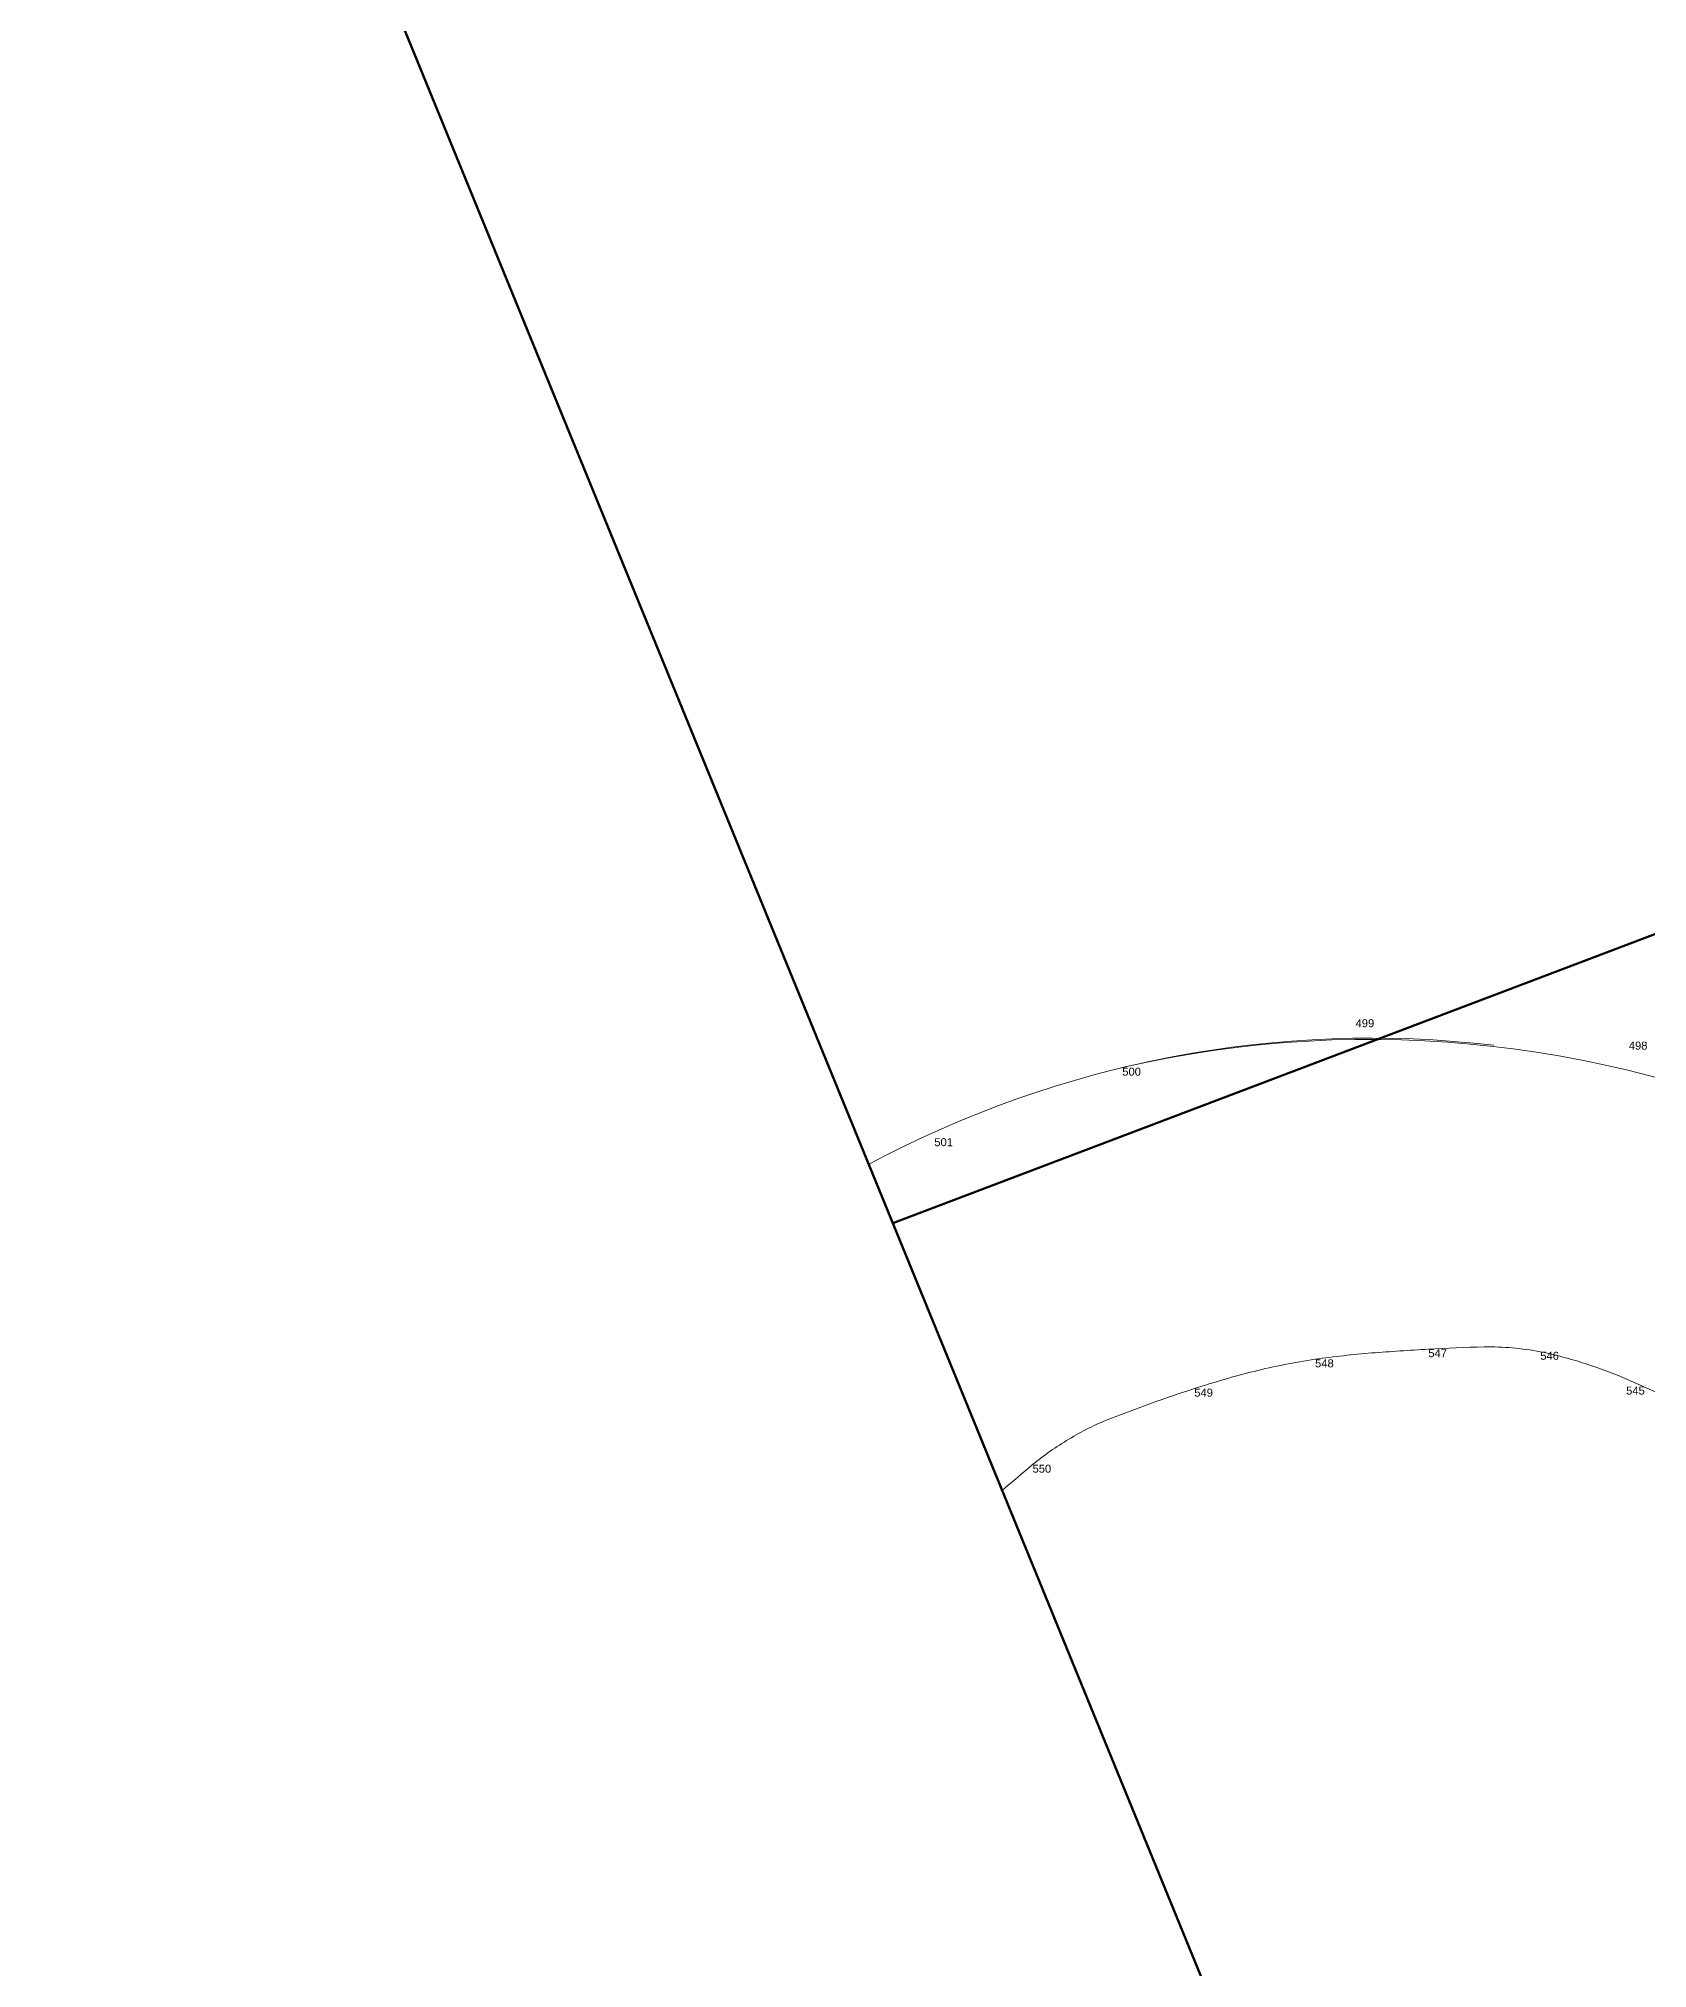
# Model space of a CAD drawing. Header units: metres. Extents: x 245225 to 248406, y 1633796 to 1637634.
# Drawn here: x 245335.4 to 245385.7, y 1637057.1 to 1637117.4 of the extents above; entities that cross this region are included whole.
import ezdxf
from ezdxf.enums import TextEntityAlignment as Align

# ---------------------------------------------------------------- set-up
doc = ezdxf.new("R2010")
doc.units = ezdxf.units.M
doc.header["$MEASUREMENT"] = 0
doc.layers.add('A_revoir_niveau_0', color=7, linetype='Continuous')
doc.layers.add('Emprise', color=1, linetype='Continuous', lineweight=30)
doc.layers.add('Toponymie', color=7, linetype='Continuous', lineweight=30)
doc.layers.add('Limites_Communes', color=7, linetype='Continuous', lineweight=211, plot=False)
doc.styles.add('Style-Arial', font='arial.ttf')

msp = doc.modelspace()

# ---------------------------------------------------------------- linework, layer by layer
at = {"layer": 'A_revoir_niveau_0', "color": 7, "linetype": 'Continuous', "lineweight": 13, "extrusion": (0, 0, -1)}
msp.add_arc((-245377.088209, 1637052.897916), 33.234389, 61.813974, 96.637285, dxfattribs=at)
at = {"layer": 'A_revoir_niveau_0', "color": 7, "linetype": 'Continuous', "lineweight": 13}
msp.add_arc((245377.03456, 1637051.822931), 34.268336, 309.046653, 103.02207, dxfattribs=at)
msp.add_open_spline([(245382.768064, 1637029.93767), (245383.495777, 1637030.065227), (245384.218008, 1637030.220292), (245384.939533, 1637030.381805), (245385.666295, 1637030.544492), (245386.382042, 1637030.745529), (245387.098, 1637030.952), (245387.460902, 1637031.056655), (245387.817904, 1637031.175458), (245388.173352, 1637031.304347), (245388.527624, 1637031.43281), (245388.8717, 1637031.58153), (245389.209, 1637031.751), (245390.091878, 1637032.194585), (245390.94076, 1637032.684217), (245391.772, 1637033.216), (245392.437973, 1637033.642054), (245393.081433, 1637034.091549), (245393.721, 1637034.556), (245394.105508, 1637034.835228), (245394.485407, 1637035.116597), (245394.83, 1637035.446), (245395.169344, 1637035.770385), (245395.468089, 1637036.126275), (245395.771, 1637036.483), (245396.142751, 1637036.920795), (245396.518483, 1637037.350927), (245396.847, 1637037.823), (245397.239526, 1637038.387053), (245397.578936, 1637038.979502), (245397.913, 1637039.578), (245398.463034, 1637040.563425), (245398.992983, 1637041.554277), (245399.508, 1637042.559), (245400.049651, 1637043.615684), (245400.53012, 1637044.689383), (245400.986, 1637045.793), (245401.254965, 1637046.444124), (245401.481144, 1637047.110696), (245401.58, 1637047.805), (245401.763845, 1637049.096219), (245401.876223, 1637050.389119), (245401.969, 1637051.687), (245402.019097, 1637052.387817), (245402.071245, 1637053.088205), (245402.097016, 1637053.789768), (245402.109882, 1637054.140016), (245402.104905, 1637054.491131), (245402.089014, 1637054.841468), (245402.08107, 1637055.016621), (245402.06519, 1637055.191041), (245402.047321, 1637055.365632), (245402.029391, 1637055.540824), (245402.00626, 1637055.714678), (245401.973, 1637055.888), (245401.843631, 1637056.562162), (245401.663897, 1637057.221989), (245401.431244, 1637057.867494), (245401.314876, 1637058.190363), (245401.194989, 1637058.509932), (245401.062202, 1637058.825379), (245400.929445, 1637059.140757), (245400.797542, 1637059.456324), (245400.661, 1637059.77), (245400.56067, 1637060.000487), (245400.459582, 1637060.230636), (245400.359, 1637060.461), (245399.828993, 1637061.674884), (245399.317778, 1637062.896186), (245398.788, 1637064.111), (245398.686081, 1637064.344706), (245398.546165, 1637064.561238), (245398.382344, 1637064.758961), (245398.216192, 1637064.959496), (245398.041797, 1637065.1481), (245397.858385, 1637065.330469), (245397.672839, 1637065.514959), (245397.481374, 1637065.692815), (245397.297233, 1637065.878493), (245397.205752, 1637065.970737), (245397.115783, 1637066.064246), (245397.028057, 1637066.16025), (245396.941157, 1637066.255352), (245396.857969, 1637066.353478), (245396.78, 1637066.456), (245396.628557, 1637066.655132), (245396.480305, 1637066.856122), (245396.337509, 1637067.061253), (245396.194366, 1637067.266881), (245396.05273, 1637067.473498), (245395.90953, 1637067.679066), (245395.766091, 1637067.884979), (245395.621414, 1637068.089975), (245395.476787, 1637068.295095), (245395.331933, 1637068.500538), (245395.178075, 1637068.698438), (245395.02, 1637068.895), (245394.389228, 1637069.67935), (245393.664124, 1637070.369807), (245392.882, 1637071.012), (245392.002294, 1637071.734317), (245391.088441, 1637072.385641), (245390.107, 1637072.949), (245389.325625, 1637073.397519), (245388.53876, 1637073.823227), (245387.734, 1637074.225), (245386.870619, 1637074.65604), (245386.007343, 1637075.077922), (245385.120408, 1637075.459722), (245384.679446, 1637075.649544), (245384.231371, 1637075.81714), (245383.774766, 1637075.964271), (245383.545694, 1637076.038084), (245383.315856, 1637076.107274), (245383.0833, 1637076.168454), (245382.966452, 1637076.199194), (245382.849278, 1637076.227754), (245382.731789, 1637076.256037), (245382.613729, 1637076.284456), (245382.496215, 1637076.310276), (245382.376, 1637076.333), (245381.796367, 1637076.442568), (245381.211854, 1637076.495096), (245380.627397, 1637076.484654), (245380.044053, 1637076.474231), (245379.460103, 1637076.449253), (245378.877, 1637076.414), (245378.28651, 1637076.378301), (245377.696767, 1637076.340766), (245377.107006, 1637076.294619), (245376.515581, 1637076.248341), (245375.926788, 1637076.18252), (245375.339, 1637076.097), (245374.697617, 1637076.003682), (245374.063792, 1637075.876193), (245373.434655, 1637075.720393), (245373.119884, 1637075.642443), (245372.807774, 1637075.55876), (245372.49677, 1637075.468056), (245372.183648, 1637075.376734), (245371.872785, 1637075.280001), (245371.562, 1637075.181), (245370.662385, 1637074.894428), (245369.778215, 1637074.571616), (245368.896855, 1637074.2276), (245368.461662, 1637074.057734), (245368.047018, 1637073.847309), (245367.646362, 1637073.603352), (245367.248415, 1637073.361045), (245366.862932, 1637073.105266), (245366.51, 1637072.806), (245366.193243, 1637072.537408), (245365.876486, 1637072.268816), (245365.559729, 1637072.000223)], degree=3, knots=[0, 0, 0, 0, 0.026581089, 0.026581089, 0.026581089, 0.053355093, 0.053355093, 0.053355093, 0.066926194, 0.066926194, 0.066926194, 0.080452351, 0.080452351, 0.080452351, 0.115856849, 0.115856849, 0.115856849, 0.144222251, 0.144222251, 0.144222251, 0.161275551, 0.161275551, 0.161275551, 0.178069085, 0.178069085, 0.178069085, 0.198679146, 0.198679146, 0.198679146, 0.223304916, 0.223304916, 0.223304916, 0.263851134, 0.263851134, 0.263851134, 0.306494267, 0.306494267, 0.306494267, 0.331653338, 0.331653338, 0.331653338, 0.37844247, 0.37844247, 0.37844247, 0.403707196, 0.403707196, 0.403707196, 0.416320365, 0.416320365, 0.416320365, 0.422626406, 0.422626406, 0.422626406, 0.428954143, 0.428954143, 0.428954143, 0.453566813, 0.453566813, 0.453566813, 0.465877602, 0.465877602, 0.465877602, 0.478185675, 0.478185675, 0.478185675, 0.487229575, 0.487229575, 0.487229575, 0.534885666, 0.534885666, 0.534885666, 0.54405375, 0.54405375, 0.54405375, 0.553352254, 0.553352254, 0.553352254, 0.562758916, 0.562758916, 0.562758916, 0.567432148, 0.567432148, 0.567432148, 0.572061429, 0.572061429, 0.572061429, 0.581053055, 0.581053055, 0.581053055, 0.590066471, 0.590066471, 0.590066471, 0.599095048, 0.599095048, 0.599095048, 0.608137797, 0.608137797, 0.608137797, 0.644221388, 0.644221388, 0.644221388, 0.684806976, 0.684806976, 0.684806976, 0.717119243, 0.717119243, 0.717119243, 0.751785227, 0.751785227, 0.751785227, 0.769020326, 0.769020326, 0.769020326, 0.777666917, 0.777666917, 0.777666917, 0.782011399, 0.782011399, 0.782011399, 0.786376984, 0.786376984, 0.786376984, 0.807426321, 0.807426321, 0.807426321, 0.828435539, 0.828435539, 0.828435539, 0.849710923, 0.849710923, 0.849710923, 0.871046269, 0.871046269, 0.871046269, 0.894326985, 0.894326985, 0.894326985, 0.905974822, 0.905974822, 0.905974822, 0.917701994, 0.917701994, 0.917701994, 0.951648072, 0.951648072, 0.951648072, 0.968409747, 0.968409747, 0.968409747, 0.985058081, 0.985058081, 0.985058081, 1, 1, 1, 1], dxfattribs=at)
at = {"layer": 'Emprise', "color": 6, "lineweight": 53, "flags": 128}
msp.add_lwpolyline([(245362.141159, 1637080.356279), (245645.720598, 1637187.855917), (245764.440644, 1637231.789652), (245846.022215, 1637262.062927), (245926.871691, 1637293.673412), (245987.02794, 1637318.254066), (246628.867038, 1637585.467352)], dxfattribs=at)
at = {"layer": 'Limites_Communes', "color": 210, "lineweight": 80, "flags": 128}
msp.add_lwpolyline([(245735.1907, 1636182.4264), (245737.0861, 1636220.9674), (245735.2556, 1636239.0143), (245707.1038, 1636298.2282), (245667.8308, 1636399.1458), (245610.4254, 1636525.3073), (245591.9622, 1636563.4721), (245540.6052, 1636669.6309), (245473.0182, 1636809.3381), (245335.4487, 1637145.601), (245779.4502, 1637342.6846), (245848.75, 1637373.75), (245979.1715, 1637415.3337), (246366.25, 1637538.75), (246605.2718, 1637633.7039), (246913.4298, 1637003.726)], dxfattribs=at)

# ---------------------------------------------------------------- texts
at = {"layer": 'toponymie', "color": 7, "linetype": 'Continuous', "lineweight": 13, "style": 'Style-Arial'}
for s, p in [('499', (245376.604, 1637086.723)), ('499', (245376.604, 1637086.723)), ('499', (245376.604, 1637086.723)), ('498', (245385.142, 1637086.023)), ('498', (245385.142, 1637086.023)), ('498', (245385.142, 1637086.023)), ('500', (245369.313, 1637085.21)), ('500', (245369.313, 1637085.21)), ('500', (245369.313, 1637085.21)), ('501', (245363.439, 1637083.007)), ('501', (245363.439, 1637083.007)), ('501', (245363.439, 1637083.007)), ('548', (245375.339, 1637076.097)), ('548', (245375.339, 1637076.097)), ('548', (245375.339, 1637076.097)), ('547', (245378.877, 1637076.414)), ('547', (245378.877, 1637076.414)), ('547', (245378.877, 1637076.414)), ('546', (245382.376, 1637076.333)), ('546', (245382.376, 1637076.333)), ('546', (245382.376, 1637076.333)), ('549', (245371.562, 1637075.181)), ('549', (245371.562, 1637075.181)), ('549', (245371.562, 1637075.181)), ('545', (245385.059, 1637075.244)), ('545', (245385.059, 1637075.244)), ('545', (245385.059, 1637075.244)), ('550', (245366.51, 1637072.806)), ('550', (245366.51, 1637072.806)), ('550', (245366.51, 1637072.806))]:
    msp.add_text(s, height=0.25, dxfattribs=at).set_placement(p, align=Align.TOP_LEFT)

doc.saveas('drawing.dxf')
